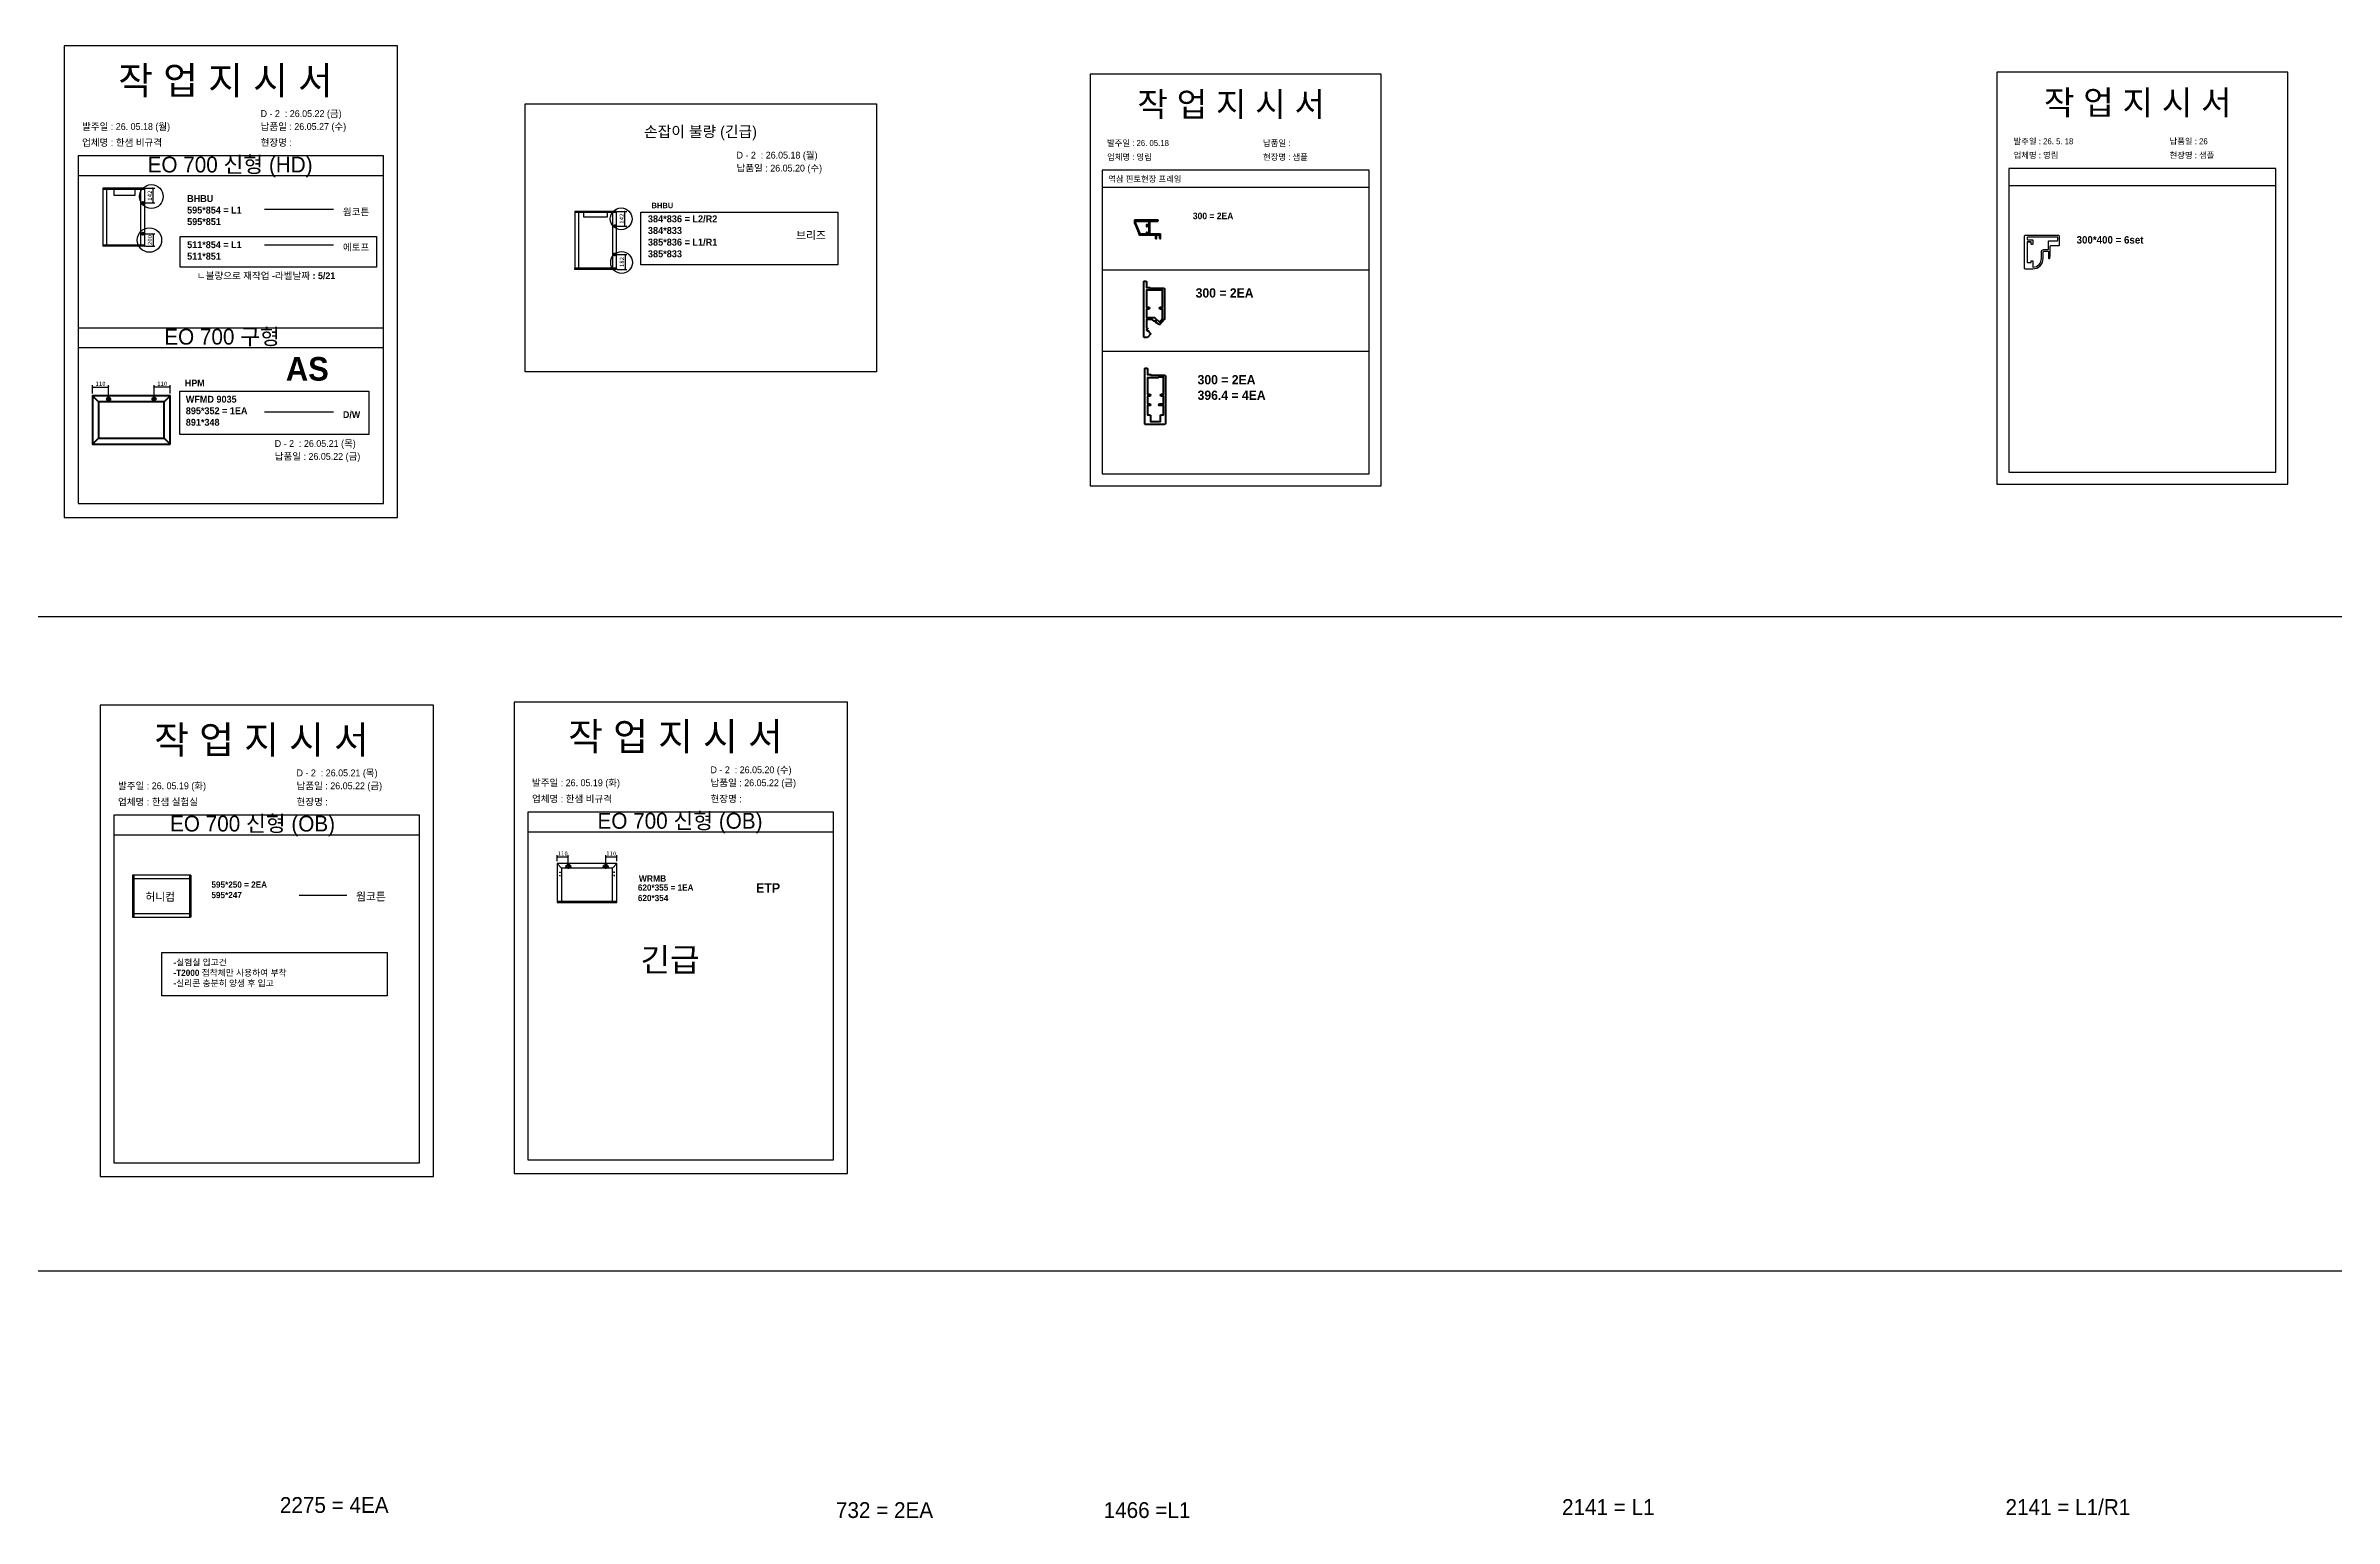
# Model space of a CAD drawing. Header units: millimetres. Extents: x -44117 to 256353, y -2095463 to 65325.
# Drawn here: x 112971 to 126175, y -956067 to -947574 of the extents above; entities that cross this region are included whole.
import ezdxf

# ---------------------------------------------------------------- set-up
doc = ezdxf.new("R2010")
doc.units = ezdxf.units.MM
doc.header["$LTSCALE"] = 10
doc.layers.add('1', color=2, linetype='Continuous', lineweight=40)
doc.layers.add('Layer1', color=7, linetype='Continuous', lineweight=70)
doc.styles.add('MtX_Gulim', font='')
doc.styles.get('MtX_Gulim').set_extended_font_data('Gulim', bold=True)
doc.dimstyles.new('ISO-25', dxfattribs={"dimtxt": 2.5, "dimasz": 2.5, "dimexe": 1, "dimexo": 1, "dimtad": 1, "dimtxsty": 'Standard', "dimblk": 'ARCHTICK', "dimcen": 2.5, "dimadec": 0, "dimazin": 0, "dimtfac": 1, "dimtmove": 0, "dimatfit": 3, "dimfxl": 0, "dimarcsym": 0})

# ---------------------------------------------------------------- blocks, each defined once
blk = doc.blocks.new('_ArchTick')
at = {"color": 0, "linetype": 'ByBlock', "const_width": 0.15}
blk.add_lwpolyline([(-0.5, -0.5), (0.5, 0.5)], dxfattribs=at)
blk = doc.blocks.new('*D6447')
at = {"color": 0, "lineweight": -2}
for p, q in [((113547, -948395), (113600, -948395)), ((113590, -948480), (113590, -948395)), ((113547, -948480), (113600, -948480))]:
    blk.add_line(p, q, dxfattribs=at)
at = {"layer": 'Defpoints', "color": 0}
for p in [(113532, -948395), (113590, -948395), (113532, -948480)]:
    blk.add_point(p, dxfattribs=at)
at = {"color": 0, "lineweight": -2, "xscale": 10, "yscale": 10, "zscale": 10}
for p, rotation in [((113590, -948395), 90), ((113590, -948480), 270)]:
    blk.add_blockref('_ArchTick', p, dxfattribs=dict(at, rotation=rotation))
at = {"color": 0, "insert": (113571, -948438), "char_height": 25, "attachment_point": 5, "rotation": 90}
blk.add_mtext('142', dxfattribs=at)
blk = doc.blocks.new('*D6448')
at = {"color": 0, "lineweight": -2}
for p, q in [((113547, -948658), (113601, -948658)), ((113591, -948658), (113591, -948730)), ((113547, -948730), (113601, -948730))]:
    blk.add_line(p, q, dxfattribs=at)
at = {"layer": 'Defpoints', "color": 0}
for p in [(113532, -948658), (113532, -948730), (113591, -948730)]:
    blk.add_point(p, dxfattribs=at)
at = {"color": 0, "lineweight": -2, "xscale": 10, "yscale": 10, "zscale": 10}
for p, rotation in [((113591, -948658), 90), ((113591, -948730), 270)]:
    blk.add_blockref('_ArchTick', p, dxfattribs=dict(at, rotation=rotation))
at = {"color": 0, "insert": (113572, -948694), "char_height": 25, "attachment_point": 5, "rotation": 90}
blk.add_mtext('200', dxfattribs=at)
blk = doc.blocks.new('*D6449')
at = {"color": 0, "lineweight": -2}
for p, q in [((113241, -949579), (113241, -949532)), ((113241, -949542), (113333, -949542)), ((113333, -949596), (113333, -949532))]:
    blk.add_line(p, q, dxfattribs=at)
at = {"layer": 'Defpoints', "color": 0}
for p in [(113241, -949594), (113333, -949542), (113333, -949611)]:
    blk.add_point(p, dxfattribs=at)
at = {"color": 0, "lineweight": -2, "xscale": 10, "yscale": 10, "zscale": 10, "rotation": 180}
blk.add_blockref('_ArchTick', (113241, -949542), dxfattribs=at)
at = {"color": 0, "lineweight": -2, "xscale": 10, "yscale": 10, "zscale": 10}
blk.add_blockref('_ArchTick', (113333, -949542), dxfattribs=at)
at = {"color": 0, "insert": (113287, -949523), "char_height": 25, "attachment_point": 5}
blk.add_mtext('110', dxfattribs=at)
blk = doc.blocks.new('*D6450')
at = {"color": 0, "lineweight": -2}
for p, q in [((113596, -949596), (113596, -949532)), ((113689, -949542), (113596, -949542)), ((113689, -949579), (113689, -949532))]:
    blk.add_line(p, q, dxfattribs=at)
at = {"layer": 'Defpoints', "color": 0}
for p in [(113596, -949542), (113596, -949611), (113689, -949594)]:
    blk.add_point(p, dxfattribs=at)
at = {"color": 0, "lineweight": -2, "xscale": 10, "yscale": 10, "zscale": 10, "rotation": 180}
blk.add_blockref('_ArchTick', (113596, -949542), dxfattribs=at)
at = {"color": 0, "lineweight": -2, "xscale": 10, "yscale": 10, "zscale": 10}
blk.add_blockref('_ArchTick', (113689, -949542), dxfattribs=at)
at = {"color": 0, "insert": (113643, -949523), "char_height": 25, "attachment_point": 5}
blk.add_mtext('110', dxfattribs=at)
blk = doc.blocks.new('금형최종')
blk.add_line((533.7, -980.4), (530.2, -980.4))
for points in [[(511.7, -993.6), (511.7, -984.9, 0.414214), (510.7, -983.9), (503.2, -983.9, -0.414214), (502.7, -983.4), (502.7, -975.4, -0.414214), (503.7, -974.4), (535.7, -974.4, -0.414214), (536.7, -975.4), (536.7, -1005.4, -0.414214), (535.7, -1006.4), (528.4, -1006.4, -0.418376), (518.4, -996.6), (518.4, -990.1, 0.414214), (517.9, -989.6), (513.7, -989.6, 0.414214), (513.2, -990.1), (513.2, -996.1, -0.414214), (512.7, -996.6), (512.6, -996.6, -0.366629), (512.1, -996.2), (511.7, -993.6, -0.041311), (511.7, -993.6), (511.7, -989.1)], [(513.2, -980.9), (513.2, -979.9, 0.414214), (512.7, -979.4), (511.2, -979.4), (504.7, -979.4, -0.414214), (504.2, -978.9), (504.2, -976.4, -0.414214), (504.7, -975.9), (511.2, -975.9), (513.7, -975.9), (533.2, -975.9, -0.414214), (533.7, -976.4), (533.7, -978, -0.414214), (533.2, -978.5), (528.9, -978.5, 0.414214), (528.4, -979), (528.4, -982.6, 0.414214), (528.7, -982.9), (529.7, -982.9, 0.414214), (530, -982.6), (530, -980.6, -0.414214), (530.2, -980.4), (533.7, -980.4), (533.7, -1000.4), (533.7, -1000.4), (530.2, -1000.4, -0.414214), (530, -1000.1), (530, -999, 0.414214), (529.7, -998.8), (528.7, -998.8, 0.414214), (528.4, -999), (528.4, -1004.4, -0.431223), (527.9, -1004.9, -0.397406), (520.1, -996.6), (520.1, -990.1, 0.414214), (517.9, -987.9), (513.7, -987.9, -0.414214), (513.2, -987.4), (513.2, -980.9, 0), (513.2, -980.9)]]:
    blk.add_lwpolyline(points, format="xyb")
blk = doc.blocks.new('*D6451')
at = {"color": 0, "lineweight": -2}
for p, q in [((116269, -948529), (116323, -948529)), ((116313, -948614), (116313, -948529)), ((116269, -948614), (116323, -948614))]:
    blk.add_line(p, q, dxfattribs=at)
at = {"layer": 'Defpoints', "color": 0}
for p in [(116254, -948529), (116313, -948529), (116254, -948614)]:
    blk.add_point(p, dxfattribs=at)
at = {"color": 0, "lineweight": -2, "xscale": 10, "yscale": 10, "zscale": 10}
for p, rotation in [((116313, -948529), 90), ((116313, -948614), 270)]:
    blk.add_blockref('_ArchTick', p, dxfattribs=dict(at, rotation=rotation))
at = {"color": 0, "insert": (116294, -948571), "char_height": 25, "attachment_point": 5, "rotation": 90}
blk.add_mtext('142', dxfattribs=at)
blk = doc.blocks.new('*D6452')
at = {"color": 0, "lineweight": -2}
for p, q in [((116269, -948777), (116324, -948777)), ((116314, -948777), (116314, -948864)), ((116269, -948864), (116324, -948864))]:
    blk.add_line(p, q, dxfattribs=at)
at = {"layer": 'Defpoints', "color": 0}
for p in [(116254, -948777), (116254, -948864), (116314, -948864)]:
    blk.add_point(p, dxfattribs=at)
at = {"color": 0, "lineweight": -2, "xscale": 10, "yscale": 10, "zscale": 10}
for p, rotation in [((116314, -948777), 90), ((116314, -948864), 270)]:
    blk.add_blockref('_ArchTick', p, dxfattribs=dict(at, rotation=rotation))
at = {"color": 0, "insert": (116295, -948821), "char_height": 25, "attachment_point": 5, "rotation": 90}
blk.add_mtext('182', dxfattribs=at)
blk = doc.blocks.new('*D6455')
at = {"color": 0, "lineweight": -2}
for p, q in [((115922, -952276), (115922, -952242)), ((115922, -952252), (115986, -952252)), ((115986, -952289), (115986, -952242))]:
    blk.add_line(p, q, dxfattribs=at)
at = {"layer": 'Defpoints', "color": 0}
for p in [(115986, -952252), (115922, -952291), (115986, -952304)]:
    blk.add_point(p, dxfattribs=at)
at = {"color": 0, "lineweight": -2, "xscale": 10, "yscale": 10, "zscale": 10, "rotation": 180}
blk.add_blockref('_ArchTick', (115922, -952252), dxfattribs=at)
at = {"color": 0, "lineweight": -2, "xscale": 10, "yscale": 10, "zscale": 10}
blk.add_blockref('_ArchTick', (115986, -952252), dxfattribs=at)
at = {"color": 0, "insert": (115954, -952233), "char_height": 25, "attachment_point": 5}
blk.add_mtext('110', dxfattribs=at)
blk = doc.blocks.new('*D6456')
at = {"color": 0, "lineweight": -2}
for p, q in [((116202, -952289), (116202, -952242)), ((116202, -952252), (116266, -952252)), ((116266, -952276), (116266, -952242))]:
    blk.add_line(p, q, dxfattribs=at)
at = {"layer": 'Defpoints', "color": 0}
for p in [(116266, -952252), (116202, -952304), (116266, -952291)]:
    blk.add_point(p, dxfattribs=at)
at = {"color": 0, "lineweight": -2, "xscale": 10, "yscale": 10, "zscale": 10, "rotation": 180}
blk.add_blockref('_ArchTick', (116202, -952252), dxfattribs=at)
at = {"color": 0, "lineweight": -2, "xscale": 10, "yscale": 10, "zscale": 10}
blk.add_blockref('_ArchTick', (116266, -952252), dxfattribs=at)
at = {"color": 0, "insert": (116234, -952233), "char_height": 25, "attachment_point": 5}
blk.add_mtext('110', dxfattribs=at)

msp = doc.modelspace()

# ---------------------------------------------------------------- linework, layer by layer
for p, q in [((114920.27592, -948209.2939), (113157.35231, -948209.2939)), ((120607.08828, -948291.71787), (119067.08828, -948291.71787)), ((125837.88331, -948281.82617), (124297.88331, -948281.82617)), ((114920.27592, -948323.76946), (113157.35231, -948323.76946)), ((113300.57158, -948395.33292), (113300.57158, -948730.19776)), ((113542.00932, -948395.76656), (113300.57158, -948395.76656)), ((113542.00932, -948402.31931), (113300.57158, -948402.31931)), ((113541.76841, -948395.09201), (113300.81249, -948395.09201)), ((113322.01256, -948401.83749), (113322.01256, -948723.21138)), ((113520.32742, -948723.21138), (113520.32742, -948402.31931)), ((113540.80477, -948402.31931), (113540.80477, -948395.09201)), ((113542.00932, -948730.19776), (113542.00932, -948395.33292)), ((120607.08828, -948391.71787), (119067.08828, -948391.71787)), ((125837.88331, -948381.82617), (124297.88331, -948381.82617)), ((116023.29218, -948529.0872), (116023.29218, -948863.95204)), ((116264.72992, -948529.52084), (116023.29218, -948529.52084)), ((116264.72992, -948536.07359), (116023.29218, -948536.07359)), ((116264.48901, -948528.84629), (116023.53309, -948528.84629)), ((116044.73316, -948535.59177), (116044.73316, -948856.96566)), ((116243.04802, -948856.96566), (116243.04802, -948536.07359)), ((116263.52537, -948536.07359), (116263.52537, -948528.84629)), ((116264.72992, -948863.95204), (116264.72992, -948529.0872)), ((113542.00932, -948723.21138), (113300.57158, -948723.21138)), ((113542.00932, -948729.76413), (113300.57158, -948729.76413)), ((113541.76841, -948730.43868), (113300.81249, -948730.43868)), ((113301.77613, -948730.43868), (113301.77613, -948723.21138)), ((113540.80477, -948723.21138), (113540.80477, -948730.43868)), ((116264.72992, -948856.96566), (116023.29218, -948856.96566)), ((116264.72992, -948863.51841), (116023.29218, -948863.51841)), ((116264.48901, -948864.19296), (116023.53309, -948864.19296)), ((116024.49673, -948864.19296), (116024.49673, -948856.96566)), ((116263.52537, -948856.96566), (116263.52537, -948864.19296)), ((119067.08828, -948865.50966), (120607.08828, -948865.50966)), ((114920.27592, -949202.14343), (113157.35231, -949202.14343)), ((114920.27592, -949316.61899), (113157.35231, -949316.61899)), ((119067.08828, -949334.70154), (120607.08828, -949334.70154)), ((117516.18123, -951994.48876), (115753.25763, -951994.48876)), ((115127.72693, -952126.58905), (113364.80332, -952126.58905)), ((117516.18123, -952108.96432), (115753.25763, -952108.96432)), ((113472.00761, -952358.10653), (113472.00761, -952599.06245)), ((113479.23491, -952359.07017), (113472.00761, -952359.07017)), ((113807.11335, -952357.86562), (113472.24852, -952357.86562)), ((113472.68216, -952357.86562), (113472.68216, -952599.30336)), ((113479.23491, -952357.86562), (113479.23491, -952599.30336)), ((113800.12697, -952379.54752), (113479.23491, -952379.54752)), ((113800.12697, -952357.86562), (113800.12697, -952599.30336)), ((113800.12697, -952359.07017), (113807.35427, -952359.07017)), ((113806.67972, -952357.86562), (113806.67972, -952599.30336)), ((113807.35427, -952358.10653), (113807.35427, -952599.06245)), ((115921.57628, -952291.28993), (115921.57628, -952515.63026)), ((115947.91703, -952317.63068), (115921.66296, -952291.08065)), ((116266.46211, -952290.99397), (115921.87224, -952290.99397)), ((115934.89464, -952340.71583), (115940.81391, -952340.71583)), ((115934.89464, -952359.6575), (115940.81391, -952359.6575)), ((115937.85427, -952337.7562), (115937.85427, -952343.67547)), ((115937.85427, -952356.69786), (115937.85427, -952362.61713)), ((115947.91703, -952317.63068), (115947.91703, -952507.63924)), ((116240.41732, -952317.63068), (115947.91703, -952317.63068)), ((116002.53571, -952304.01636), (115970.24887, -952304.01636)), ((115975.44164, -952309.93563), (115970.70622, -952309.93563)), ((115973.07393, -952307.56792), (115973.07393, -952312.30334)), ((115986.39229, -952320.15978), (115986.39229, -952287.87294)), ((116002.07835, -952309.93563), (115997.34294, -952309.93563)), ((115999.71064, -952307.56792), (115999.71064, -952312.30334)), ((116185.79865, -952304.01636), (116218.08549, -952304.01636)), ((116190.99143, -952309.93563), (116186.25601, -952309.93563)), ((116188.62372, -952307.56792), (116188.62372, -952312.30334)), ((116201.94207, -952320.15978), (116201.94207, -952287.87294)), ((116217.62814, -952309.93563), (116212.89272, -952309.93563)), ((116215.26043, -952307.56792), (116215.26043, -952312.30334)), ((116240.41732, -952317.63068), (116266.67139, -952291.08065)), ((116240.41732, -952507.04731), (116240.41732, -952317.63068)), ((116253.43972, -952340.71583), (116247.52045, -952340.71583)), ((116253.43972, -952359.6575), (116247.52045, -952359.6575)), ((116250.48009, -952337.7562), (116250.48009, -952343.67547)), ((116250.48009, -952356.69786), (116250.48009, -952362.61713)), ((116266.75807, -952515.63026), (116266.75807, -952291.28993)), ((115921.57628, -952507.04731), (116266.75807, -952507.04731)), ((115921.57628, -952515.09752), (116266.46211, -952515.09752)), ((115921.87224, -952515.92622), (116266.46211, -952515.92622)), ((115923.05609, -952507.04731), (115923.05609, -952515.92622)), ((116265.27826, -952515.92622), (116265.27826, -952507.04731)), ((113472.24852, -952599.30336), (113807.11335, -952599.30336)), ((113478.75309, -952577.86238), (113800.12697, -952577.86238)), ((113807.35427, -952598.09881), (113800.12697, -952598.09881))]:
    msp.add_line(p, q)
at = {"color": 1}
for p, q in [((104302.82932, -950864.86526), (196571.97618, -950864.86526)), ((104302.82932, -950864.86526), (196571.97618, -950864.86526)), ((104302.82932, -950864.86526), (196571.97618, -950864.86526)), ((104302.82932, -950864.86526), (196571.97618, -950864.86526)), ((104302.82932, -950864.86526), (196571.97618, -950864.86526)), ((104302.82932, -950864.86526), (196571.97618, -950864.86526)), ((104302.82932, -950864.86526), (196571.97618, -950864.86526)), ((104302.82932, -950864.86526), (196571.97618, -950864.86526)), ((104302.82932, -950864.86526), (196571.97618, -950864.86526)), ((104302.82932, -950864.86526), (196571.97618, -950864.86526)), ((106514.67745, -950864.86526), (198783.82431, -950864.86526)), ((106514.67745, -950864.86526), (198783.82431, -950864.86526)), ((106514.67745, -950864.86526), (198783.82431, -950864.86526)), ((106514.67745, -950864.86526), (198783.82431, -950864.86526)), ((106514.67745, -950864.86526), (198783.82431, -950864.86526)), ((106514.67745, -950864.86526), (198783.82431, -950864.86526)), ((106514.67745, -950864.86526), (198783.82431, -950864.86526)), ((106514.67745, -950864.86526), (198783.82431, -950864.86526)), ((106514.67745, -950864.86526), (198783.82431, -950864.86526)), ((106514.67745, -950864.86526), (198783.82431, -950864.86526)), ((115127.72693, -952012.11349), (113364.80332, -952012.11349)), ((104302.82932, -954639.50749), (196571.97618, -954639.50749)), ((104302.82932, -954639.50749), (196571.97618, -954639.50749)), ((104302.82932, -954639.50749), (196571.97618, -954639.50749)), ((104302.82932, -954639.50749), (196571.97618, -954639.50749)), ((104302.82932, -954639.50749), (196571.97618, -954639.50749)), ((104302.82932, -954639.50749), (196571.97618, -954639.50749)), ((104302.82932, -954639.50749), (196571.97618, -954639.50749)), ((104302.82932, -954639.50749), (196571.97618, -954639.50749)), ((104302.82932, -954639.50749), (196571.97618, -954639.50749)), ((104302.82932, -954639.50749), (196571.97618, -954639.50749)), ((106514.67745, -954639.50749), (198783.82431, -954639.50749)), ((106514.67745, -954639.50749), (198783.82431, -954639.50749)), ((106514.67745, -954639.50749), (198783.82431, -954639.50749)), ((106514.67745, -954639.50749), (198783.82431, -954639.50749)), ((106514.67745, -954639.50749), (198783.82431, -954639.50749)), ((106514.67745, -954639.50749), (198783.82431, -954639.50749)), ((106514.67745, -954639.50749), (198783.82431, -954639.50749)), ((106514.67745, -954639.50749), (198783.82431, -954639.50749)), ((106514.67745, -954639.50749), (198783.82431, -954639.50749)), ((106514.67745, -954639.50749), (198783.82431, -954639.50749))]:
    msp.add_line(p, q, dxfattribs=at)
for points in [[(113077.21942, -950293.69953), (115000.40881, -950293.69953), (115000.40881, -947573.76025), (113077.21942, -947573.76025)], [(118997.08828, -950112.54815), (120677.08828, -950112.54815), (120677.08828, -947736.54815), (118997.08828, -947736.54815)], [(124227.88331, -950102.65644), (125907.88331, -950102.65644), (125907.88331, -947726.65644), (124227.88331, -947726.65644)], [(115737.51794, -947909.26633), (117764.7814, -947909.26633), (117764.7814, -949454.1809), (115737.51794, -949454.1809)], [(116403.75981, -948533.67284), (117540.99175, -948533.67284), (117540.99175, -948837.64993), (116403.75981, -948837.64993)], [(113744.23116, -949565.65256), (114834.99018, -949565.65256), (114834.99018, -949815.23302), (113744.23116, -949815.23302)], [(113284.67043, -954096.51913), (115207.85982, -954096.51913), (115207.85982, -951376.57985), (113284.67043, -951376.57985)], [(115673.12473, -954078.8944), (117596.31412, -954078.8944), (117596.31412, -951358.95512), (115673.12473, -951358.95512)]]:
    msp.add_lwpolyline(points, close=True)
for points in [[(113157.35231, -948209.2939), (113157.35231, -950213.56664), (114920.27592, -950213.56664), (114920.27592, -948209.2939)], [(119067.08828, -948291.71787), (119067.08828, -950042.54815), (120607.08828, -950042.54815), (120607.08828, -948291.71787)], [(124297.88331, -948281.82617), (124297.88331, -950032.65644), (125837.88331, -950032.65644), (125837.88331, -948281.82617)], [(113485.90876, -948395.09201), (113485.90876, -948437.28558), (113366.75142, -948437.28558), (113366.75142, -948395.09201)], [(114232.62444, -948516.92424), (114631.73741, -948516.92424)], [(116209.90038, -948528.84629), (116209.90038, -948562.90767), (116076.20756, -948562.90767), (116076.20756, -948528.84629)], [(114232.62444, -948721.02559), (114631.73741, -948721.02559)], [(114232.62444, -949685.92211), (114631.73741, -949685.92211)], [(115753.25763, -951994.48876), (115753.25763, -953998.76151), (117516.18123, -953998.76151), (117516.18123, -951994.48876)], [(114432.46612, -952472.88852), (114707.8336, -952472.88852)]]:
    msp.add_lwpolyline(points)
for points in [[(113745.82847, -948673.8258), (114878.73886, -948673.8258), (114878.73886, -948851.30523), (113745.82847, -948851.30523)], [(113640.93177, -952803.51767), (114940.93674, -952803.51767), (114940.93674, -953054.38022), (113640.93177, -953054.38022)]]:
    msp.add_lwpolyline(points, close=True, dxfattribs=at)
msp.add_lwpolyline([(113364.80332, -952012.11349), (113364.80332, -954016.38624), (115127.72693, -954016.38624), (115127.72693, -952012.11349)], dxfattribs=at)
for centre, radius in [((113580.58033, -948443.09514), 68.40353), ((116291.25588, -948572.16268), 62.86291), ((113569.48786, -948694.52434), 70.25228), ((116293.87516, -948823.61432), 62.86291)]:
    msp.add_circle(centre, radius, dxfattribs=at)
for centre, radius in [((115937.85427, -952340.71583), 0.88789), ((115937.85427, -952359.6575), 0.88789), ((115973.07393, -952309.93563), 0.94708), ((115986.39229, -952304.01636), 10.35872), ((115999.71064, -952309.93563), 0.94708), ((116188.62372, -952309.93563), 0.94708), ((116201.94207, -952304.01636), 10.35872), ((116215.26043, -952309.93563), 0.94708), ((116250.48009, -952340.71583), 0.88789), ((116250.48009, -952359.6575), 0.88789)]:
    msp.add_circle(centre, radius)
for centre, radius, start, end in [((113541.76841, -948395.33292), 0.24091, 0, 90), ((116264.48901, -948529.0872), 0.24091, 0, 90), ((113300.81249, -948730.19777), 0.24091, 180, 270), ((113541.76841, -948730.19777), 0.24091, 270, 0), ((116023.53309, -948863.95205), 0.24091, 180, 270), ((116264.48901, -948863.95205), 0.24091, 270, 0), ((113807.11336, -952358.10653), 0.24091, 0, 90), ((115921.87224, -952291.28993), 0.29596, 90, 180), ((116266.46211, -952291.28993), 0.29596, 0, 90), ((115921.87224, -952515.63026), 0.29596, 180, 270), ((116266.46211, -952515.63026), 0.29596, 270, 0)]:
    msp.add_arc(centre, radius, start, end)
at = {"layer": '1', "linetype": 'Continuous'}
msp.add_lwpolyline([(119256.68203, -948579.02818, 0.4142135624), (119253.68203, -948582.02818), (119253.68203, -948582.02818), (119253.68203, -948594.0282), (119257.71345, -948604.14966, 0.2391202845), (119258.73166, -948605.04689, -0.507244027), (119259.08995, -948605.94642, 0.507244027), (119259.98567, -948608.19524, -0.507244027), (119260.34396, -948609.09477, 0.507244027), (119261.23967, -948611.34359, -0.507244027), (119261.59796, -948612.24312, 0.507244027), (119262.49368, -948614.49194, -0.507244027), (119262.85196, -948615.39147, 0.507244027), (119263.74768, -948617.64029, -0.507244027), (119264.10597, -948618.53982, 0.507244027), (119265.00169, -948620.78864, -0.507244027), (119265.35997, -948621.68817, 0.507244027), (119266.25569, -948623.93699, -0.507244027), (119266.61398, -948624.83652, 0.507244027), (119267.50969, -948627.08534, -0.507244027), (119267.86798, -948627.98487, 0.507244027), (119268.7637, -948630.23369, -0.5072440269), (119269.12199, -948631.13322, 0.507244027), (119270.0177, -948633.38204, -0.507244027), (119270.37599, -948634.28157, 0.507244027), (119271.27171, -948636.53039, -0.507244027), (119271.62999, -948637.42992, 0.507244027), (119272.52571, -948639.67874, -0.507244027), (119272.884, -948640.57827, 0.507244027), (119273.77972, -948642.82709, -0.507244027), (119274.138, -948643.72662, 0.507244027), (119275.03372, -948645.97544, -0.507244027), (119275.39201, -948646.87497, 0.507244027), (119276.28772, -948649.12379, -0.507244027), (119276.64601, -948650.02331, 0.507244027), (119277.54173, -948652.27214, -0.507244027), (119277.90002, -948653.17166, 0.5070859448), (119278.795, -948655.4203, -0.5106345368), (119279.14937, -948656.32546, 0.2375027855), (119279.01283, -948657.62464), (119281.65619, -948664.26118, 0.3070783015), (119282.49231, -948664.82815), (119374.88202, -948664.82815), (119374.88202, -948684.32819, 0.4142135624), (119376.38202, -948685.82819), (119378.78202, -948685.82819, 0.4142135624), (119380.28202, -948684.32819), (119380.28202, -948664.82815), (119398.28203, -948664.82815), (119398.28203, -948684.32819, 0.4142135624), (119399.78203, -948685.82819), (119402.18203, -948685.82819, 0.4142135624), (119403.68203, -948684.32819), (119403.68203, -948662.4282), (119403.68203, -948662.42818, 0.4142135624), (119400.68203, -948659.42818), (119400.68202, -948659.42815), (119341.58202, -948659.42815), (119341.58202, -948585.62822), (119387.18202, -948585.62822, 0.4142135624), (119388.68202, -948584.12822), (119388.68202, -948580.52822, 0.4142135624), (119387.18202, -948579.02822), (119256.68203, -948579.02822)], format="xyb", dxfattribs=at)
at = {"layer": '1'}
for points in [[(119284.90537, -948658.86125), (119259.08203, -948594.0282), (119259.08203, -948585.62822), (119336.18202, -948585.62822), (119336.18202, -948606.17822), (119323.28202, -948606.17822, 0.4142135624), (119321.78202, -948607.67822), (119321.78202, -948613.67822, 0.4142135624), (119323.28202, -948615.17822), (119325.68202, -948615.17822, 0.4142135624), (119327.18202, -948613.67822), (119327.18202, -948611.42822), (119336.18202, -948611.42822), (119336.18202, -948659.42822), (119327.18202, -948659.42822), (119327.18202, -948651.92822, 0.4142135624), (119325.68202, -948650.42822), (119323.28202, -948650.42822, 0.4142135624), (119321.78202, -948651.92822), (119321.78202, -948659.42822), (119285.74149, -948659.42822, -0.3070783015)], [(119345.8064, -949237.74419), (119330.18591, -949254.53257, -0.2082908297), (119328.2092, -949255.39337), (119310.48498, -949255.39337, -0.4142135624), (119305.98498, -949250.89337), (119305.98498, -948935.89337, -0.4142135624), (119310.48498, -948931.39337), (119317.68498, -948931.39337, -0.4142135624), (119322.18498, -948935.89337), (119322.18498, -948967.39337), (119339.73498, -948967.39337, -0.4142135624), (119342.43498, -948970.09337), (119342.43498, -948971.89337), (119421.18498, -948971.89337, -0.4142135624), (119425.68498, -948976.39337), (119425.68498, -949150.83155, -0.1895674439), (119424.96169, -949152.67075), (119398.54397, -949181.06363, -0.405078233), (119394.79081, -949181.25771), (119389.52313, -949176.65539, -0.1110445859), (119377.86878, -949171.28075, -0.4429793595), (119377.53518, -949167.29531), (119378.003, -949166.79363, 0.4142135624), (119377.86974, -949162.97758), (119374.97358, -949160.27687, 0.4142135624), (119371.15753, -949160.41013), (119369.92994, -949161.72657, -0.4142135624), (119366.11389, -949161.85983), (119355.42618, -949151.89337), (119322.18498, -949151.89337), (119322.18498, -949201.39337), (119326.04372, -949201.39337, -0.4142135624), (119328.74372, -949204.09337), (119328.74372, -949204.82982, -0.1898559321), (119328.01838, -949206.67121), (119323.28125, -949211.75116, 0.4142135624), (119323.41451, -949215.56721), (119326.31067, -949218.26792, 0.4142135624), (119330.12672, -949218.13466), (119330.59248, -949217.63519, -0.4447681685), (119334.60213, -949217.7021, -0.1035172082), (119340.78932, -949228.74198, 0.1247014273), (119341.48547, -949229.87072), (119345.70932, -949233.96669, -0.4081778037)], [(119402.73782, -949081.69337), (119414.88498, -949081.69337), (119414.88498, -948982.69337), (119322.18782, -948982.69337), (119322.18782, -949077.19337), (119322.18782, -949081.69337), (119334.33498, -949081.69337, -1), (119334.33498, -949093.39337), (119329.38498, -949093.39337), (119322.18782, -949093.39337), (119322.18782, -949141.09337), (119368.5364, -949141.09337), (119396.6466, -949167.24808), (119414.88498, -949147.64609), (119414.88498, -949093.39337), (119402.73782, -949093.39337, -1)], [(119316.32067, -949433.25364), (119323.52067, -949433.25364, -0.4142135624), (119328.02067, -949437.75364), (119328.02067, -949469.25364), (119345.57067, -949469.25364, -0.4142135624), (119348.27067, -949471.95364), (119348.27067, -949473.75364), (119427.02067, -949473.75364, -0.4142135624), (119431.52067, -949478.25364), (119431.52067, -949752.75364, -0.4142135624), (119427.02067, -949757.25364), (119316.32067, -949757.25364, -0.4142135624), (119311.82067, -949752.75364), (119311.82067, -949437.75364, -0.4142135624)], [(119340.17067, -949595.25364), (119328.02067, -949595.25364), (119328.02067, -949638.45364), (119340.62067, -949638.45364, -1), (119340.62067, -949649.25364), (119328.02067, -949649.25364), (119328.02067, -949703.25364), (119341.52067, -949703.25364, -0.4142135624), (119346.02067, -949707.75364), (119346.02067, -949741.05364), (119402.66575, -949741.05364), (119402.66575, -949707.75364, -0.4142135624), (119407.16575, -949703.25364), (119420.66575, -949703.25364), (119420.66575, -949649.25364), (119399.06575, -949649.25364, -1), (119399.06575, -949638.45364), (119420.66575, -949638.45364), (119420.66575, -949595.25364), (119408.57067, -949595.25364, -1), (119408.57067, -949583.55364), (119420.71783, -949583.55364), (119420.71783, -949484.55364), (119391.02067, -949484.55364), (119391.02067, -949486.35364, -0.4142135624), (119388.32067, -949489.05364), (119328.02067, -949489.05364), (119328.02067, -949583.55364), (119340.17067, -949583.55364, -1)]]:
    msp.add_lwpolyline(points, format="xyb", close=True, dxfattribs=at)
at = {"layer": 'Layer1'}
for p, q in [((113531.58983, -948471.36869), (113531.58983, -948489.12671)), ((113531.58983, -948666.41208), (113531.58983, -948648.65406)), ((116254.31043, -948605.12296), (116254.31043, -948622.88098)), ((116254.31043, -948785.73393), (116254.31043, -948767.97591)), ((113275.21007, -949628.29798), (113240.57343, -949593.66134)), ((113318.93827, -949611.3506), (113347.73248, -949611.3506)), ((113610.82127, -949611.3506), (113582.02706, -949611.3506)), ((113689.18611, -949593.66134), (113654.54948, -949628.29798)), ((113654.54948, -949628.29798), (113689.18611, -949593.66134)), ((113275.21007, -949836.11779), (113240.57343, -949870.75443)), ((113689.18611, -949870.75443), (113654.54948, -949836.11779))]:
    msp.add_line(p, q, dxfattribs=at)
for points in [[(113540.46884, -948480.2477), (113522.71082, -948480.2477)], [(113540.46884, -948657.53307), (113522.71082, -948657.53307)], [(116263.18944, -948614.00197), (116245.43142, -948614.00197)], [(116263.18944, -948776.85492), (116245.43142, -948776.85492)], [(113689.18611, -949870.75443), (113689.18611, -949593.66134), (113240.57343, -949593.66134), (113240.57343, -949870.75443)], [(113654.54948, -949836.11779), (113654.54948, -949628.29798), (113275.21007, -949628.29798), (113275.21007, -949836.11779)], [(113333.33538, -949596.95349), (113333.33538, -949625.7477)], [(113596.42417, -949596.95349), (113596.42417, -949625.7477)]]:
    msp.add_lwpolyline(points, close=True, dxfattribs=at)
for centre, radius in [((113531.58983, -948480.2477), 5.91934), ((113531.58983, -948657.53307), 5.91934), ((116254.31043, -948614.00197), 5.91934), ((116254.31043, -948776.85492), 5.91934), ((113333.33538, -949611.3506), 9.59807), ((113596.42417, -949611.3506), 9.59807)]:
    msp.add_circle(centre, radius, dxfattribs=at)

# ---------------------------------------------------------------- block references
at = {"xscale": -6, "yscale": 6, "zscale": 6}
msp.add_blockref('금형최종', (127606.4619, -942821.57273), dxfattribs=at)

# ---------------------------------------------------------------- texts
at = {"linetype": 'Continuous', "style": 'MtX_Gulim'}
for s, height, p in [('웜코튼', 39.271262, (114685.80749, -948551.60545)), ('BHBU', 31.421769, (116466.36865, -948510.70013)), ('에토프', 39.271262, (114685.80749, -948755.7068)), ('브리즈', 45.42113, (117300.93897, -948689.82399)), ('ㄴ불량으로 재작업 -라벨날짜 : 5/21', 39.2712622, (113843.44216, -948919.6997)), ('AS', 136.162061, (114356.78294, -949505.28207)), ('HPM', 39.271262, (113773.81106, -949538.94832)), ('D/W', 39.271262, (114685.80749, -949720.60332)), ('WRMB', 37.498494, (116393.25242, -952395.60185)), ('ETP', 54.704813, (117069.34284, -952458.78537)), ('허니컴', 45.42113, (113546.13945, -952505.53945)), ('웜코튼', 45.42113, (114761.92364, -952503.82894))]:
    msp.add_text(s, height=height, dxfattribs=at).set_placement(p)
at = {"color": 1, "linetype": 'Continuous', "style": 'MtX_Gulim'}
msp.add_text('긴급', height=135.730472, dxfattribs=at).set_placement((116403.04454, -952913.17701))
at = {"attachment_point": 1}
for s, width, gutter_width, heights, insert, char_height in [('{\\fGulim|b0|i0|c129|p50;작 업 지 시 서}', 3786.0728481, 14.30944, [-178.40505], (113389.51631, -947693.00087), 160.2657825), ('{\\fGulim|b0|i0|c129|p50;작 업 지 시 서}', 3307.3198183, 12.5, [-155.84554], (119269.89488, -947840.71066), 140), ('{\\fGulim|b0|i0|c129|p50;작 업 지 시 서}', 3307.3198183, 12.5, [-155.84554], (124500.68991, -947830.81896), 140), ('\\pt11;{\\fGulim|b0|i0|c129|p50;발주일 : 26. 05.18 (월)}', 3786.0728481, 14.30944, [39.49878], (113180.67342, -948019.74459), 39.2651167), ('{\\fGulim|b0|i0|c129|p50;납품일 : 26.05.27 (수)}', 3786.0728481, 14.30944, [40.16974], (114210.92825, -948019.74459), 39.2651167), ('{\\fGulim|b0|i0|c129|p50;업체명 : 한샘 비규격}', 3786.0728481, 14.30944, [41.34032], (113180.67342, -948112.0762), 39.2651167), ('{\\fGulim|b0|i0|c129|p50;현장명 :}', 3786.0728481, 14.30944, [45.21037], (114210.92825, -948112.0762), 39.2651167), ('{\\fGulim|b0|i0|c129|p50;발주일 : 26. 05.18}', 3307.3198183, 12.5, [34.50412], (119094.68553, -948117.43108), 34.3), ('{\\fGulim|b0|i0|c129|p50;납품일 : }', 3307.3198183, 12.5, [37.67976], (119994.66351, -948117.43108), 34.3), ('{\\fGulim|b0|i0|c129|p50;업체명 : 영림}', 3307.3198183, 12.5, [36.11279], (124325.48056, -948188.19556), 34.3), ('{\\fGulim|b0|i0|c129|p50;발주일 : 26. 5. 18}', 3307.3198183, 12.5, [34.50412], (124325.48056, -948107.53938), 34.3), ('{\\fGulim|b0|i0|c129|p50;현장명 : 샘플}', 3307.3198183, 12.5, [38.2735], (125225.45854, -948188.19556), 34.3), ('{\\fGulim|b0|i0|c129|p50;납품일 : 26}', 3307.3198183, 12.5, [37.67976], (125225.45854, -948107.53938), 34.3), ('{\\fGulim|b0|i0|c129|p50;EO 700 신형 (HD)}', 2155.3243433, 8.14604, [-114.80382], (113558.96308, -948213.13056), 91.2356303), ('{\\fGulim|b0|i0|c129|p50;납품일 : 26.05.20 (수)}', 3786.0728481, 14.30944, [40.16974], (116956.97751, -948259.67247), 39.2651167), ('{\\fGulim|b0|i0|c129|p50;업체명 : 영림}', 3307.3198183, 12.5, [36.11279], (119094.68553, -948198.08726), 34.3), ('{\\fGulim|b0|i0|c129|p50;현장명 : 샘플}', 3307.3198183, 12.5, [38.2735], (119994.66351, -948198.08726), 34.3), ('{\\f굴림|b1|i0|c129|p50;BHBU\\P595*854 = L1\\P\\C1;595*851\\P\\P\\C256;511*854 = L1\\P\\C1;511*851}', 12072.7918459, 155.2668, [-374.11905], (113786.93632, -948434.87069), 39.9257485), ('{\\fGulim|b0|i0|c129|p50;역삼 핀토현장 프레임}', 3307.3198183, 12.5, [38.31917], (119101.72773, -948324.75336), 34.3), ('{\\f굴림|b1|i0|c129|p50;384*836 = L2/R2\\P\\C1;384*833\\P\\C256;385*836 = L1/R1\\P\\C1;385*833}', 12198.822037, 156.88766, [-250.64671], (116445.54548, -948551.65861), 40.342541), ('{\\fGulim|b1|i0|c129|p50;300 = 2EA}', 2416.4966702, 9.13314, [386.62888], (119589.7967, -948536.45775), 37.5919961), ('{\\fGulim|b1|i0|c129|p50;300*400 = 6set}', 2557.5752439, 10.43787, [1422.79424], (124689.0072, -948671.57951), 42.9622812), ('{\\fGulim|b1|i0|c129|p50;300 = 2EA }', 3452.1381003, 13.04734, [514.97906], (119605.93719, -948972.42633), 53.7028516), ('{\\fGulim|b0|i0|c129|p50;EO 700 구형}', 2155.3243433, 8.14604, [-101.80487], (113655.09778, -949205.9801), 91.2356303), ('{\\fGulim|b1|i0|c129|p50;300 = 2EA\\P396.4 = 4EA}', 3452.1381003, 13.04734, [-144.91246], (119617.10843, -949472.89766), 53.7028516), ('{\\f굴림|b1|i0|c129|p50;WFMD 9035\\P895*352 = 1EA\\P\\C1;891*348}', 12072.7918459, 155.2668, [-174.38468], (113779.31337, -949592.3541), 39.9257485), ('{\\fGulim|b0|i0|c129|p50;납품일 : 26.05.22 (금)}', 3786.0728481, 14.30944, [40.16974], (114292.44664, -949922.72961), 39.2651167), ('{\\fGulim|b0|i0|c129|p50;작 업 지 시 서}', 3786.0728481, 14.30944, [-178.40505], (113596.96731, -951495.82047), 160.2657825), ('{\\fGulim|b0|i0|c129|p50;작 업 지 시 서}', 3786.0728481, 14.30944, [-178.40505], (115985.42162, -951478.19574), 160.2657825), ('\\pt11;{\\fGulim|b0|i0|c129|p50;발주일 : 26. 05.19 (화)}', 3786.0728481, 14.30944, [39.49878], (113388.12443, -951822.56418), 39.2651167), ('{\\fGulim|b0|i0|c129|p50;납품일 : 26.05.22 (금)}', 3786.0728481, 14.30944, [40.16974], (114418.37925, -951822.56418), 39.2651167), ('\\pt11;{\\fGulim|b0|i0|c129|p50;발주일 : 26. 05.19 (화)}', 3786.0728481, 14.30944, [39.49878], (115776.57873, -951804.93945), 39.2651167), ('{\\fGulim|b0|i0|c129|p50;납품일 : 26.05.22 (금)}', 3786.0728481, 14.30944, [40.16974], (116806.83356, -951804.93945), 39.2651167), ('{\\fGulim|b0|i0|c129|p50;업체명 : 한샘 실험실 }', 3786.0728481, 14.30944, [41.34032], (113388.12443, -951914.89579), 39.2651167), ('{\\fGulim|b0|i0|c129|p50;EO 700 신형 (OB)}', 2155.3243433, 8.14604, [-114.80382], (113688.36701, -952014.4074), 91.2356303), ('{\\fGulim|b0|i0|c129|p50;현장명 :}', 3786.0728481, 14.30944, [45.21037], (114418.37925, -951914.89579), 39.2651167), ('{\\fGulim|b0|i0|c129|p50;업체명 : 한샘 비규격}', 3786.0728481, 14.30944, [41.34032], (115776.57873, -951897.27106), 39.2651167), ('{\\fGulim|b0|i0|c129|p50;EO 700 신형 (OB)}', 2155.3243433, 8.14604, [-114.80382], (116154.8684, -951998.32543), 91.2356303), ('{\\fGulim|b0|i0|c129|p50;현장명 :}', 3786.0728481, 14.30944, [45.21037], (116806.83356, -951897.27106), 39.2651167), ('{\\f굴림|b1|i0|c129|p50;595*250 = 2EA\\P\\C1;595*247}', 10891.9816234, 140.08053, [-97.10345], (113927.10479, -952394.03766), 36.0207087), ('{\\f굴림|b1|i0|c129|p50;\\P\\P620*355 = 1EA\\P\\C1;620*354}', 10891.9816234, 140.08053, [-217.17247], (116387.58575, -952291.17839), 36.0207087), ('{\\f굴림|b1|i0|c129|p50;-실험실 입고건\\P-T2000 접착체만 사용하여 부착\\P-실리콘 충분히 양생 후 입고}', 10891.9816234, 140.08053, [608.58153], (113708.20818, -952842.45385), 36.0207087), ('{\\fGulim|b0|i0|c129|p50;2275 = 4EA}', 2155.3243433, 8.14604, [-94.0298], (114322.16989, -955944.65745), 91.2356303), ('{\\fGulim|b0|i0|c129|p50;732 = 2EA}', 2155.3243433, 8.14604, [-93.90831], (117530.3834, -955974.02619), 91.2356303), ('{\\fGulim|b0|i0|c129|p50;1466 =L1}', 2155.3243433, 8.14604, [-93.78683], (119074.86016, -955974.02619), 91.2356303), ('{\\fGulim|b0|i0|c129|p50;2141 = L1}', 2155.3243433, 8.14604, [-93.78683], (121719.75413, -955956.57028), 91.2356303), ('{\\fGulim|b0|i0|c129|p50;2141 = L1/R1}', 2155.3243433, 8.14604, [-110.67331], (124278.70442, -955956.57028), 91.2356303)]:
    msp.add_mtext_dynamic_manual_height_columns(s, width=width, gutter_width=gutter_width, heights=heights, dxfattribs=dict(at, insert=insert, char_height=char_height))
at = {"color": 1, "attachment_point": 1}
for s, width, gutter_width, heights, insert, char_height in [('{\\fGulim|b0|i0|c129|p50;D - 2  : 26.05.22 (금)}', 3786.0728481, 14.30944, [37.52862], (114210.92825, -947945.0693), 39.2651167), ('{\\fGulim|b0|i0|c129|p50;손잡이 불량 (긴급)}', 6047.4076913, 22.85615, [64.1622], (116423.32315, -948037.22409), 62.7172742), ('{\\fGulim|b0|i0|c129|p50;D - 2  : 26.05.18 (월)}', 3786.0728481, 14.30944, [40.16974], (116956.97751, -948184.99718), 39.2651167), ('{\\fGulim|b0|i0|c129|p50;D - 2  : 26.05.21 (목)}', 3786.0728481, 14.30944, [37.52862], (114292.44664, -949848.05432), 39.2651167), ('{\\fGulim|b0|i0|c129|p50;D - 2  : 26.05.21 (목)}', 3786.0728481, 14.30944, [40.16974], (114418.37925, -951747.8889), 39.2651167), ('{\\fGulim|b0|i0|c129|p50;D - 2  : 26.05.20 (수)}', 3786.0728481, 14.30944, [37.52862], (116806.83356, -951730.26416), 39.2651167)]:
    msp.add_mtext_dynamic_manual_height_columns(s, width=width, gutter_width=gutter_width, heights=heights, dxfattribs=dict(at, insert=insert, char_height=char_height))

# ---------------------------------------------------------------- dimensions: what is measured, and where the dimension line sits
for base, p1, p2, angle, text, picture, middle in [((113589.97919, -948395.09201), (113531.58983, -948480.2477), (113531.58983, -948395.09201), 90, '142', '*D6447', (113571.22919, -948437.66985)), ((116312.69979, -948528.84629), (116254.31043, -948614.00197), (116254.31043, -948528.84629), 90, '142', '*D6451', (116293.94979, -948571.42413)), ((113590.91308, -948730.43868), (113531.58983, -948657.53307), (113531.58983, -948730.43868), 90, '200', '*D6448', (113572.16308, -948693.98587)), ((116313.63368, -948864.19296), (116254.31043, -948776.85492), (116254.31043, -948864.19296), 90, '182', '*D6452', (116294.88368, -948820.52394)), ((113333.33538, -949541.96424), (113240.57343, -949593.66134), (113333.33538, -949611.3506), 180, '110', '*D6449', (113286.95441, -949523.21424))]:
    dim = msp.add_linear_dim(base=base, p1=p1, p2=p2, angle=angle, text=text, dimstyle='ISO-25', override={"dimscale": 10, "dimasz": 1, "dimexo": 1.5, "dimtxsty": 'Standard'})
    dim.commit()
    dim.dimension.update_dxf_attribs({"geometry": picture, "text_midpoint": middle})
for base, p1, p2, picture, middle in [((113596.42417, -949541.96424), (113689.18611, -949593.66134), (113596.42417, -949611.3506), '*D6450', (113642.80514, -949523.21424)), ((115986.39229, -952251.70953), (115921.87224, -952291.28993), (115986.39229, -952304.01636), '*D6455', (115954.13226, -952232.95953)), ((116266.46211, -952251.70953), (116201.94207, -952304.01636), (116266.46211, -952291.28993), '*D6456', (116234.20209, -952232.95953))]:
    dim = msp.add_linear_dim(base=base, p1=p1, p2=p2, text='110', dimstyle='ISO-25', override={"dimscale": 10, "dimasz": 1, "dimexo": 1.5, "dimtxsty": 'Standard'})
    dim.commit()
    dim.dimension.update_dxf_attribs({"geometry": picture, "text_midpoint": middle})

doc.saveas('drawing.dxf')
